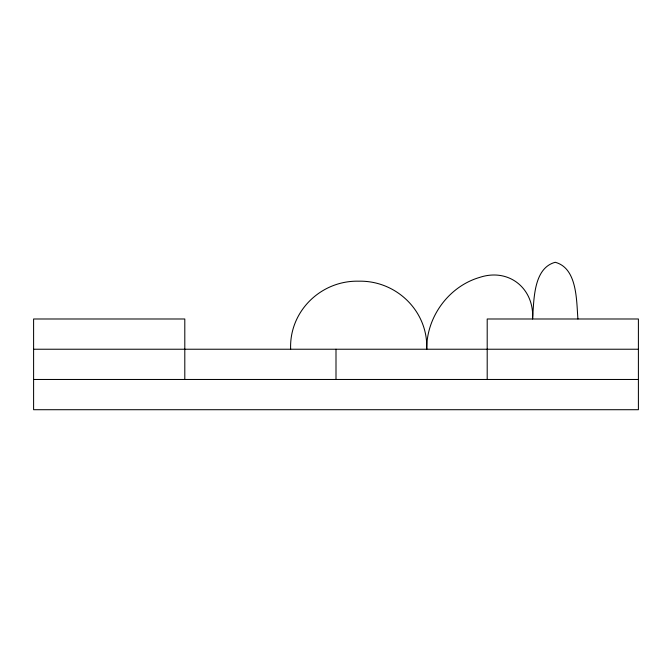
<?xml version="1.0" encoding="UTF-8"?>
<svg xmlns="http://www.w3.org/2000/svg" width="672" height="672" viewBox="0 0 672 672"><rect width="100%" height="100%" fill="white"/><g stroke="black" fill="none" stroke-linecap="round" stroke-linejoin="round"><path stroke-width="1.01" d="M290.64 349.23C289.111 311.178 321.073 280.3 358.68 281.19C396.287 280.3 428.249 311.178 426.72 349.23C426.367 317.075 448.72 286.44 479.64 277.41C508.796 267.7 534.5 288.464 532.56 318.99C534.038 300.896 533.03 268.187 555.24 262.29C577.45 268.187 576.442 300.896 577.92 318.99M33.6 349.23L638.4 349.23M33.6 379.47L638.4 379.47M487.2 379.47L487.2 318.99L638.4 318.99L638.4 409.71L33.6 409.71L33.6 318.99L184.8 318.99L184.8 379.47M336 349.23L336 379.47"/></g></svg>
